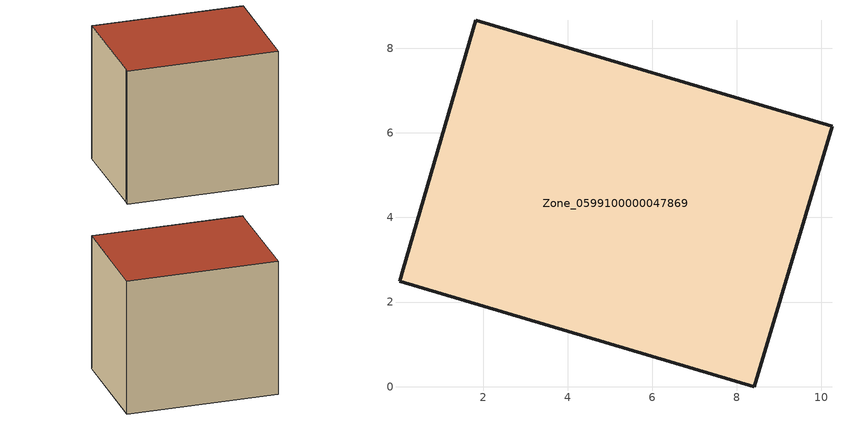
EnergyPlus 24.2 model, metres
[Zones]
Zone_0599100000047869
 floor ground (C_G): 8.41,0 0.02,2.49 0.11,2.79 1.83,8.66 10.25,6.16 z0.57
 wall outside (C_F): 8.41,0 10.25,6.16 1.83,8.66 0.11,2.79 0.02,2.49 8.41,0 z0.57:8.62
 roof outside (C_R): 0.02,2.49 8.41,0 10.25,6.16 1.83,8.66 0.11,2.79 z8.62
[BUILDING]
Pand.0599100000047869: North Axis=0; Terrain=City; Loads Convergence Tolerance Value=0.04; Temperature Convergence Tolerance Value=0.4; Solar Distribution=FullExterior; Maximum Number of Warmup Days=25; Minimum Number of Warmup Days=1
[Site:Location]
Rotterdam.The.Hague.AP_ZH_NLD Design_Conditions: Latitude=51.96; Longitude=4.45; Time Zone=1; Elevation=-4.5
[SITE:GROUNDTEMPERATURE:BUILDINGSURFACE]
18, 18, 18, 18, 18, 18, 18, 18, 18, 18, 18, 18
[MATERIAL] Thermal Absorptance=0.9; Solar Absorptance=0.7; Visible Absorptance=0.7
Name | Roughness | Thickness | Conductivity | Density | Specific Heat
G.TI.1965-1974 | MediumSmooth | 0.15 | 0.882353 | 540 | 1210
F.TI.1965-1974 | Rough | 0.3 | 0.697674 | 1920 | 840
R.TI.1965-1974 | MediumRough | 0.2 | 0.232558 | 1500 | 1000
[CONSTRUCTION]
C_G: G.TI.1965-1974
C_F: F.TI.1965-1974
C_R: R.TI.1965-1974
[ZONE]
Zone_0599100000047869: Type=1; Multiplier=1; Ceiling Height=Autocalculate; Volume=Autocalculate; Floor Area=autocalculate; Part of Total Floor Area=Yes
[ZONEINFILTRATION:DESIGNFLOWRATE]
Infil_Zone_0599100000047869: Zone or ZoneList or Space or SpaceList=Zone_0599100000047869; Schedule=AlwaysOn; Design Flow Rate Calculation Method=Flow/Area; Flow Rate per Floor Area=0.003; Constant Term Coefficient=1; Temperature Term Coefficient=0; Velocity Term Coefficient=0; Velocity Squared Term Coefficient=0
[HVACTEMPLATE:ZONE:IDEALLOADSAIRSYSTEM]
Zone_0599100000047869: Maximum Heating Supply Air Temperature=50; Minimum Cooling Supply Air Temperature=13; Maximum Heating Supply Air Humidity Ratio=0.0156; Minimum Cooling Supply Air Humidity Ratio=0.0077; Heating Limit=NoLimit; Cooling Limit=NoLimit; Dehumidification Control Type=ConstantSensibleHeatRatio; Cooling Sensible Heat Ratio=0.7; Dehumidification Setpoint=60; Humidification Control Type=None; Humidification Setpoint=30; Outdoor Air Method=None; Outdoor Air Flow Rate per Person=0.00944; Outdoor Air Flow Rate per Zone Floor Area=0; Outdoor Air Flow Rate per Zone=0; Demand Controlled Ventilation Type=None; Outdoor Air Economizer Type=NoEconomizer; Heat Recovery Type=None; Sensible Heat Recovery Effectiveness=0.7; Latent Heat Recovery Effectiveness=0.65
[ZONECONTROL:THERMOSTAT]
ThermostatControl_Zone_0599100000047869: Zone or ZoneList=Zone_0599100000047869; Control Type Schedule=DualSetpointControlType; Control 1=Thermostat_Zone_0599100000047869; Temperature Difference Between Cutout And Setpoint=0
[THERMOSTATSETPOINT:DUALSETPOINT]
Thermostat_Zone_0599100000047869: Heating Setpoint Temperature Schedule=HeatingSetpoint_Zone_0599100000047869; Cooling Setpoint Temperature Schedule=CoolingSetpoint_Zone_0599100000047869
[SCHEDULE:COMPACT]
HeatingSetpoint_Zone_0599100000047869: Through: 12/31, For: AllDays, Until: 24:00, 21
CoolingSetpoint_Zone_0599100000047869: Through: 12/31, For: AllDays, Until: 24:00, 24
DualSetpointControlType: Through: 12/31, For: AllDays, Until: 24:00, 4
AlwaysOn: Through: 12/31, For: AllDays, Until: 24:00, 1
